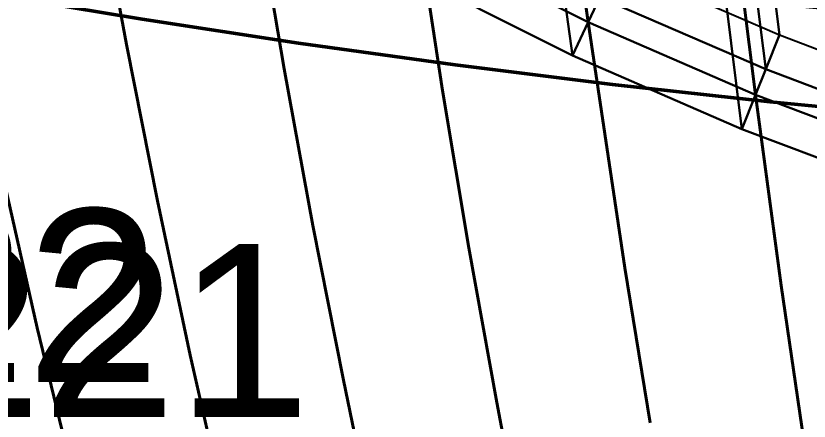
# Model space of a CAD drawing. Extents: x -25.3 to 28.3, y -25.5 to 26.5.
# Drawn here: x -11.232 to -6.644, y -19.292 to -16.949 of the extents above; entities that cross this region are included whole.
import ezdxf

# ---------------------------------------------------------------- set-up
doc = ezdxf.new("R2010")
doc.units = 0
doc.header["$MEASUREMENT"] = 0
doc.layers.add('Errors', color=12, linetype='CONTINUOUS')
doc.layers.add('TestBases', color=40, linetype='CONTINUOUS')
doc.layers.add('LowerTendons', color=150, linetype='CONTINUOUS', lineweight=50)
doc.layers.add('UpperTendons', color=123, linetype='CONTINUOUS', lineweight=40)
doc.styles.get("Standard").update_dxf_attribs({"font": 'arial.ttf', "width": 40, "oblique": 50})

msp = doc.modelspace()

# ---------------------------------------------------------------- linework, layer by layer
at = {"layer": 'LowerTendons'}
for p, q in [((-10.5024, -16.96867, 28.63169), (-11.40401, -16.81671, 28.37529)), ((-9.59784, -17.10736, 28.86572), (-10.5024, -16.96867, 28.63169)), ((-8.6907, -17.23294, 29.07761), (-9.59784, -17.10736, 28.86572)), ((-7.78134, -17.34554, 29.26761), (-8.6907, -17.23294, 29.07761)), ((-6.87005, -17.4453, 29.43593), (-7.78134, -17.34554, 29.26761)), ((-6.23249, -17.50743, 29.54075), (-6.87005, -17.4453, 29.43593))]:
    msp.add_line(p, q, dxfattribs=at)
at = {"layer": 'TestBases'}
for points in [[(-6.81564, -17.05952, 29.20223), (-6.9064, -16.33658, 29.59168), (-7.82099, -16.24, 29.41674), (-7.76431, -16.64744, 29.20322)], [(-8.91572, -16.30778, 29.5394), (-7.85433, -16.84046, 29.54181), (-7.92185, -16.98522, 29.79575), (-8.99236, -16.44796, 29.79332)], [(-6.81564, -17.05952, 29.20223), (-6.9064, -16.33658, 29.59168), (-6.98648, -16.52599, 29.93477), (-6.89466, -17.25731, 29.5408)], [(-6.9064, -16.33658, 29.59168), (-6.81564, -17.05952, 29.20223), (-6.89466, -17.25731, 29.5408), (-6.98648, -16.52599, 29.93477)], [(-6.16106, -17.30677, 29.20218), (-5.98968, -16.42088, 29.74438), (-6.9064, -16.33658, 29.59168), (-6.81564, -17.05952, 29.20223)], [(-8.99236, -16.44796, 29.79332), (-7.92185, -16.98522, 29.79575), (-8.01187, -17.17823, 30.13434), (-9.09455, -16.63487, 30.13188)], [(-7.97967, -16.56951, 30.0136), (-8.99236, -16.44796, 29.79332), (-7.92185, -16.98522, 29.79575)], [(-7.97967, -16.56951, 30.0136), (-8.99236, -16.44796, 29.79332), (-7.92185, -16.98522, 29.79575)], [(-7.91166, -16.42829, 29.7578), (-7.85433, -16.84046, 29.54181), (-7.92185, -16.98522, 29.79575), (-7.97967, -16.56951, 30.0136)], [(-7.85433, -16.84046, 29.54181), (-7.91166, -16.42829, 29.7578), (-7.97967, -16.56951, 30.0136), (-7.92185, -16.98522, 29.79575)], [(-6.89466, -17.25731, 29.5408), (-6.98648, -16.52599, 29.93477), (-7.91166, -16.42829, 29.7578), (-7.85433, -16.84046, 29.54181)], [(-6.89466, -17.25731, 29.5408), (-6.98648, -16.52599, 29.93477), (-7.91166, -16.42829, 29.7578), (-7.85433, -16.84046, 29.54181)], [(-6.89466, -17.25731, 29.5408), (-6.98648, -16.52599, 29.93477), (-7.04653, -16.66805, 30.19209), (-6.95393, -17.40565, 29.79473)], [(-6.98648, -16.52599, 29.93477), (-6.89466, -17.25731, 29.5408), (-6.95393, -17.40565, 29.79473), (-7.04653, -16.66805, 30.19209)], [(-6.23249, -17.50743, 29.54075), (-6.05913, -16.61127, 30.08924), (-6.98648, -16.52599, 29.93477), (-6.89466, -17.25731, 29.5408)], [(-6.23249, -17.50743, 29.54075), (-6.05913, -16.61127, 30.08924), (-6.98648, -16.52599, 29.93477), (-6.89466, -17.25731, 29.5408)], [(-7.97967, -16.56951, 30.0136), (-7.92185, -16.98522, 29.79575), (-8.01187, -17.17823, 30.13434), (-8.07035, -16.7578, 30.35466)], [(-7.92185, -16.98522, 29.79575), (-7.97967, -16.56951, 30.0136), (-8.07035, -16.7578, 30.35466), (-8.01187, -17.17823, 30.13434)], [(-6.95393, -17.40565, 29.79473), (-7.04653, -16.66805, 30.19209), (-7.97967, -16.56951, 30.0136), (-7.92185, -16.98522, 29.79575)], [(-6.95393, -17.40565, 29.79473), (-7.04653, -16.66805, 30.19209), (-7.97967, -16.56951, 30.0136), (-7.92185, -16.98522, 29.79575)], [(-8.07035, -16.7578, 30.35466), (-9.09455, -16.63487, 30.13188), (-8.01187, -17.17823, 30.13434)], [(-7.76431, -16.64744, 29.20322), (-6.81564, -17.05952, 29.20223), (-6.89466, -17.25731, 29.5408), (-7.85433, -16.84046, 29.54181)], [(-6.95393, -17.40565, 29.79473), (-7.04653, -16.66805, 30.19209), (-7.12661, -16.85746, 30.53518), (-7.03295, -17.60344, 30.13331)], [(-7.04653, -16.66805, 30.19209), (-6.95393, -17.40565, 29.79473), (-7.03295, -17.60344, 30.13331), (-7.12661, -16.85746, 30.53518)], [(-6.28606, -17.65792, 29.79469), (-6.11121, -16.75406, 30.34789), (-7.04653, -16.66805, 30.19209), (-6.95393, -17.40565, 29.79473)], [(-6.28606, -17.65792, 29.79469), (-6.11121, -16.75406, 30.34789), (-7.04653, -16.66805, 30.19209), (-6.95393, -17.40565, 29.79473)], [(-7.03295, -17.60344, 30.13331), (-7.12661, -16.85746, 30.53518), (-8.07035, -16.7578, 30.35466), (-8.01187, -17.17823, 30.13434)], [(-7.85433, -16.84046, 29.54181), (-6.89466, -17.25731, 29.5408), (-6.95393, -17.40565, 29.79473), (-7.92185, -16.98522, 29.79575)], [(-7.85433, -16.84046, 29.54181), (-7.85433, -16.84046, 29.54181), (-7.92185, -16.98522, 29.79575)], [(-6.3575, -17.85858, 30.13326), (-6.18066, -16.94445, 30.69275), (-7.12661, -16.85746, 30.53518), (-7.03295, -17.60344, 30.13331)], [(-7.92185, -16.98522, 29.79575), (-6.95393, -17.40565, 29.79473), (-7.03295, -17.60344, 30.13331), (-8.01187, -17.17823, 30.13434)], [(-7.92185, -16.98522, 29.79575), (-7.92185, -16.98522, 29.79575), (-8.01187, -17.17823, 30.13434)], [(-6.81564, -17.05952, 29.20223), (-6.16106, -17.30677, 29.20218), (-6.23249, -17.50743, 29.54075), (-6.89466, -17.25731, 29.5408)], [(-6.89466, -17.25731, 29.5408), (-6.23249, -17.50743, 29.54075), (-6.28606, -17.65792, 29.79469), (-6.95393, -17.40565, 29.79473)], [(-6.95393, -17.40565, 29.79473), (-6.28606, -17.65792, 29.79469), (-6.3575, -17.85858, 30.13326), (-7.03295, -17.60344, 30.13331)]]:
    msp.add_3dface(points, dxfattribs=at)
at = {"layer": 'UpperTendons'}
for p, q in [((-9.04688, -15.52295, 30.26932), (-8.76541, -17.38108, 29.32756)), ((-9.90708, -15.90917, 29.79577), (-9.68034, -17.25442, 29.11385)), ((-10.76228, -16.19774, 29.34019), (-10.59268, -17.11453, 28.87781)), ((-7.97967, -16.56951, 30.0136), (-7.92185, -16.98522, 29.79575)), ((-7.04653, -16.66805, 30.19209), (-6.95393, -17.40565, 29.79473)), ((-7.92185, -16.98522, 29.79575), (-7.70944, -18.40563, 28.9972)), ((-10.59268, -17.11453, 28.87781), (-10.41321, -18.0193, 28.38855)), ((-9.68034, -17.25442, 29.11385), (-9.51371, -18.16157, 28.6127)), ((-8.76541, -17.38108, 29.32756), (-8.61236, -18.29029, 28.81549)), ((-6.95393, -17.40565, 29.79473), (-6.8052, -18.50774, 29.15807)), ((-11.31056, -17.86328, 28.14275), (-11.10841, -18.75329, 27.63978)), ((-10.41321, -18.0193, 28.38855), (-10.22393, -18.91121, 27.87252)), ((-9.51371, -18.16157, 28.6127), (-9.33811, -19.05508, 28.08458)), ((-8.61236, -18.29029, 28.81549), (-8.4512, -19.18514, 28.27627)), ((-7.70944, -18.40563, 28.9972), (-7.5634, -19.3016, 28.4479)), ((-6.8052, -18.50774, 29.15807), (-6.6749, -19.40463, 28.59976)), ((-11.10841, -18.75329, 27.63978), (-10.89564, -19.63045, 27.11034)), ((-10.22393, -18.91121, 27.87252), (-10.02488, -19.7894, 27.32986)), ((-9.33811, -19.05508, 28.08458), (-9.15361, -19.93409, 27.52969)), ((-8.4512, -19.18514, 28.27627), (-8.282, -20.06477, 27.71017))]:
    msp.add_line(p, q, dxfattribs=at)

# ---------------------------------------------------------------- texts
at = {"layer": 'Errors'}
for s, p in [('6222', (-13.50252, -19.06507, 26.32954)), ('6221', (-12.63474, -19.26859, 26.61061))]:
    msp.add_text(s, height=1, dxfattribs=at).set_placement(p)

doc.saveas('drawing.dxf')
